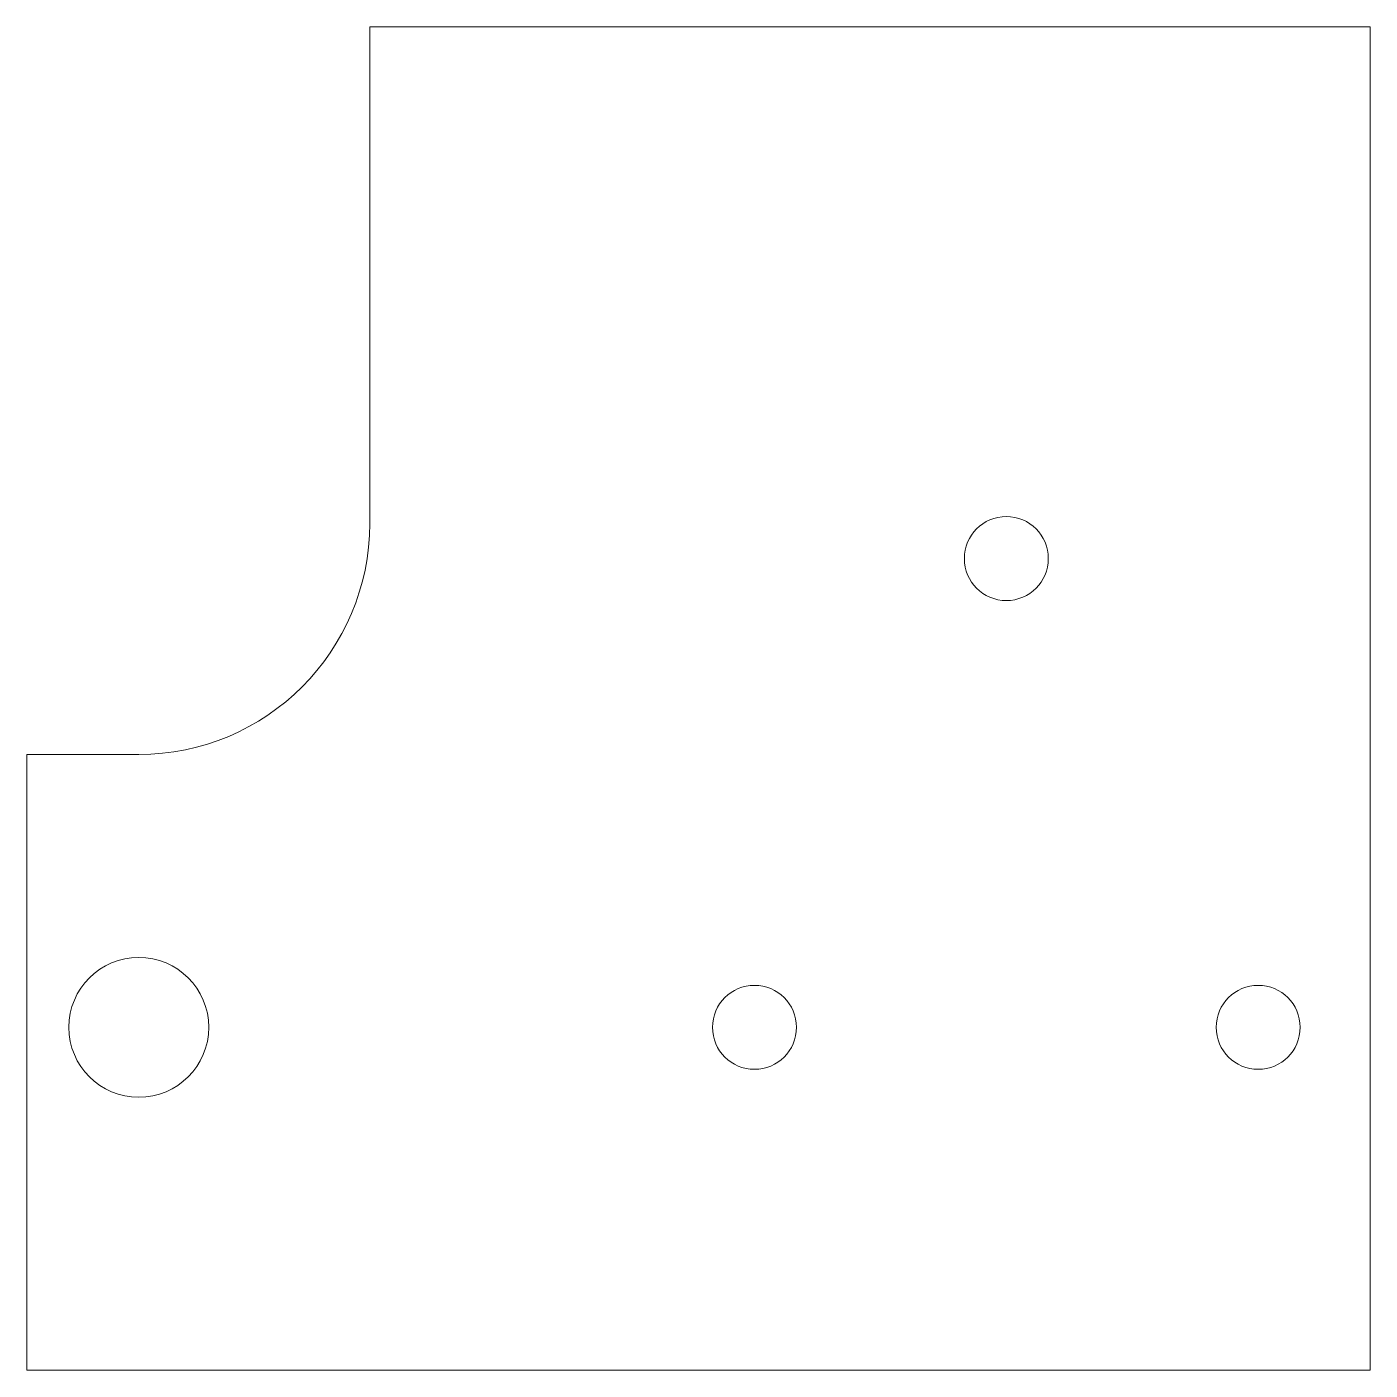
# Model space of a CAD drawing. Header units: millimetres. Extents: x 123 to 732, y 178 to 788.
import ezdxf

# ---------------------------------------------------------------- set-up
doc = ezdxf.new("R2010")
doc.units = ezdxf.units.MM

msp = doc.modelspace()

# ---------------------------------------------------------------- linework, layer by layer
at = {"color": 7, "linetype": 'Continuous', "lineweight": 15}
for p, q in [((278.46, 787.91), (278.46, 562.48)), ((732.49, 787.91), (278.46, 787.91)), ((732.49, 178.31), (732.49, 787.91)), ((173.69, 457.71), (122.89, 457.71)), ((122.89, 457.71), (122.89, 178.31)), ((122.89, 178.31), (732.49, 178.31))]:
    msp.add_line(p, q, dxfattribs=at)
for centre, radius in [((567.39, 546.61), 19.05), ((173.69, 333.88), 31.75), ((453.09, 333.88), 19.05), ((681.69, 333.88), 19.05)]:
    msp.add_circle(centre, radius, dxfattribs=at)
msp.add_arc((173.69, 562.48), 104.78, 270, 0, dxfattribs=at)

doc.saveas('drawing.dxf')
